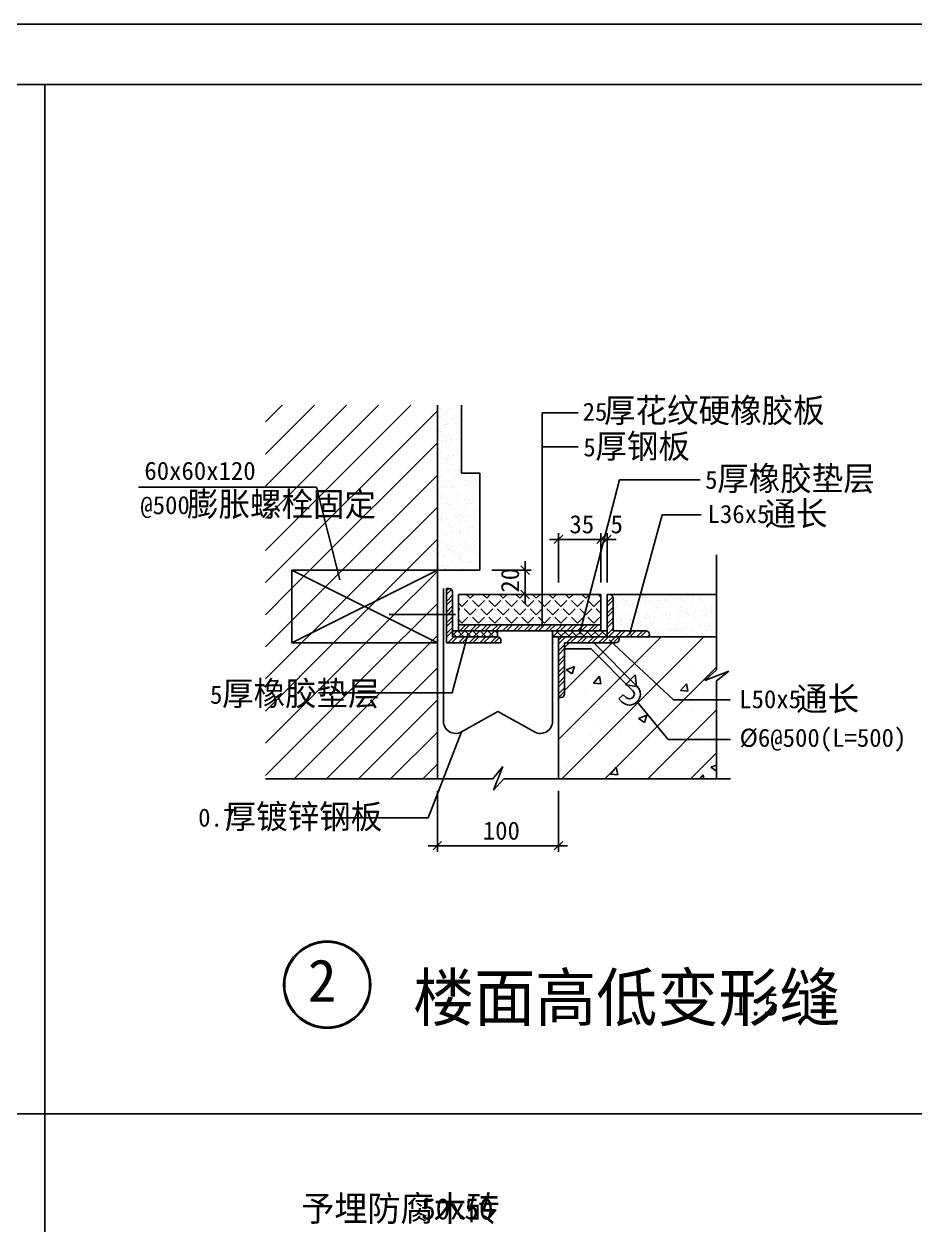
# Model space of a CAD drawing. Header units: metres. Extents: x 149005 to 208296, y -217031 to -174943.
# Drawn here: x 164328 to 179032, y -194769 to -174943 of the extents above; entities that cross this region are included whole.
import ezdxf

# ---------------------------------------------------------------- set-up
doc = ezdxf.new("R2010")
doc.units = ezdxf.units.M
for name, color, linetype in [('2', 2, 'Continuous'), ('3', 70, 'Continuous'), ('DIM', 3, 'Continuous'), ('HA', 1, 'Continuous'), ('HZ', 6, 'Continuous'), ('TK', 141, 'Continuous'), ('WA', 7, 'Continuous')]:
    doc.layers.add(name, color=color, linetype=linetype)

msp = doc.modelspace()

# ---------------------------------------------------------------- linework, layer by layer
for p, q in [((173149.72, -184160.27), (173149.72, -183350.57)), ((173849.72, -184160.27), (173849.72, -183350.57)), ((173849.72, -184160.27), (173849.72, -183350.57)), ((173949.72, -184160.27), (173949.72, -183350.57)), ((173299.72, -183450.57), (172999.72, -183450.57)), ((173150.72, -183450.57), (173848.72, -183450.57)), ((173699.72, -183450.57), (173999.72, -183450.57)), ((173699.72, -183450.57), (173999.72, -183450.57)), ((174099.72, -183450.57), (173799.72, -183450.57)), ((173848.72, -183450.57), (173847.72, -183450.57)), ((173849.72, -183450.57), (173949.72, -183450.57)), ((173849.72, -183450.57), (173949.72, -183450.57)), ((173950.72, -183450.57), (173951.72, -183450.57)), ((172049.72, -183960.27), (172698.69, -183960.27)), ((172598.69, -183810.27), (172598.69, -184110.27)), ((172598.69, -183959.27), (172598.69, -183958.27)), ((172598.69, -183960.27), (172598.69, -184360.27)), ((172049.72, -184360.27), (172698.69, -184360.27)), ((172598.69, -184510.27), (172598.69, -184210.27)), ((172598.69, -184361.27), (172598.69, -184362.27)), ((171149.72, -187602.3), (171149.72, -188608.23)), ((173149.72, -187602.3), (173149.72, -188608.23)), ((171299.72, -188508.23), (170999.72, -188508.23)), ((171150.72, -188508.23), (173148.72, -188508.23)), ((172999.72, -188508.23), (173299.72, -188508.23))]:
    msp.add_line(p, q)
for points in [[(173219.72, -183380.57), (173079.72, -183520.57)], [(173779.72, -183520.57), (173919.72, -183380.57)], [(173779.72, -183520.57), (173919.72, -183380.57)], [(174019.72, -183380.57), (173879.72, -183520.57)], [(172528.69, -183890.27), (172668.69, -184030.27)], [(172668.69, -184430.27), (172528.69, -184290.27)], [(171219.72, -188438.23), (171079.72, -188578.23)], [(173079.72, -188578.23), (173219.72, -188438.23)]]:
    msp.add_lwpolyline(points)
at = {"layer": '2'}
for p, q in [((171549.72, -182360.27), (171549.72, -181236.55)), ((171549.72, -182360.27), (171849.72, -182360.27)), ((171849.72, -183960.27), (171849.72, -182360.27)), ((168749.72, -183960.27), (171149.72, -185160.27)), ((168749.72, -185160.27), (171149.72, -183960.27)), ((171149.72, -183960.27), (168749.72, -183960.27)), ((168749.72, -183960.27), (168749.72, -185160.27)), ((171149.72, -185160.27), (171149.72, -183960.27)), ((171849.72, -183960.27), (171149.72, -183960.27)), ((171249.72, -184260.27), (171249.72, -186454.31)), ((173989.72, -184360.27), (175757.86, -184360.27)), ((171451.52, -184690.27), (170352.56, -184690.27)), ((168749.72, -185160.27), (171149.72, -185160.27)), ((173049.72, -185060.27), (173049.72, -186454.31)), ((173730.62, -185160.27), (174448.02, -185877.67)), ((173689.2, -185260.27), (173249.72, -185260.27)), ((174377.31, -185948.38), (173689.2, -185260.27)), ((174146.66, -186085.42), (174217.37, -186014.71)), ((174193.46, -186132.23), (174146.66, -186085.42)), ((174217.37, -186014.71), (174264.17, -186061.52)), ((172149.72, -186292.99), (171547.12, -186628.99)), ((172149.72, -186292.99), (172752.32, -186628.99))]:
    msp.add_line(p, q, dxfattribs=at)
for centre, radius, start, end in [((174320.74, -186004.95), 180, 225, 45), ((174320.74, -186004.95), 80, 225, 45), ((171449.72, -186454.31), 200, 180, 299.14), ((172849.72, -186454.31), 200, 240.86, 0)]:
    msp.add_arc(centre, radius, start, end, dxfattribs=at)
at = {"layer": '3'}
for p, q in [((171339.72, -184260.27), (171299.72, -184260.27)), ((171299.72, -184260.27), (171299.72, -185160.27)), ((171399.72, -185060.27), (171399.72, -184320.27)), ((173849.72, -184360.27), (171499.72, -184360.27)), ((171499.72, -184360.27), (171499.72, -184960.27)), ((173849.72, -184960.27), (173849.72, -184360.27)), ((173949.72, -185060.27), (173949.72, -184360.27)), ((173949.72, -184360.27), (173989.72, -184360.27)), ((174049.72, -184420.27), (174049.72, -184960.27)), ((173049.72, -184960.27), (171399.72, -184960.27)), ((173849.72, -184860.27), (171499.72, -184860.27)), ((172139.72, -185060.27), (172139.72, -184960.27)), ((173049.72, -185060.27), (173049.72, -184960.27)), ((173949.72, -184960.27), (173049.72, -184960.27)), ((174049.72, -184960.27), (174589.72, -184960.27)), ((171299.72, -185160.27), (172199.72, -185160.27)), ((172139.72, -185060.27), (171399.72, -185060.27)), ((172199.72, -185160.27), (172199.72, -185120.27)), ((173949.72, -185060.27), (173049.72, -185060.27)), ((174149.72, -185060.27), (173149.72, -185060.27)), ((173149.72, -185060.27), (173149.72, -186060.27)), ((173249.72, -186000.27), (173249.72, -185160.27)), ((173249.72, -185160.27), (174089.72, -185160.27)), ((174649.72, -185060.27), (173949.72, -185060.27)), ((174149.72, -185100.27), (174149.72, -185060.27)), ((174649.72, -185020.27), (174649.72, -185060.27)), ((173149.72, -186060.27), (173189.72, -186060.27))]:
    msp.add_line(p, q, dxfattribs=at)
for centre, start, end in [((171339.72, -184320.27), 0, 90), ((173989.72, -184420.27), 0, 90), ((174589.72, -185020.27), 0, 90), ((172139.72, -185120.27), 0, 90), ((174089.72, -185100.27), 270, 0), ((173189.72, -186000.27), 270, 0)]:
    msp.add_arc(centre, 60, start, end, dxfattribs=at)
at = {"layer": 'DIM'}
for p, q in [((164669.42, -207024.64), (164669.42, -175943.25)), ((172878.74, -181922.15), (172878.74, -181363.17)), ((172878.74, -181363.17), (173475.58, -181363.17)), ((172878.74, -184903.39), (172878.74, -181922.15)), ((172878.74, -181922.15), (173475.58, -181922.15)), ((169156.81, -182586.63), (166219.82, -182586.63)), ((169540.62, -184120.34), (169156.81, -182586.63)), ((173498.2, -185015.97), (174156.97, -182466.04)), ((174156.97, -182466.04), (175484.93, -182466.04)), ((174322.88, -185019.02), (174860.95, -183044.15)), ((174860.95, -183044.15), (175500.93, -183044.15)), ((175757.86, -183703.94), (175757.86, -185605.28)), ((171654.34, -185014.5), (171396.08, -185986.32)), ((173985.98, -185108.26), (175048.36, -186098.65)), ((175757.86, -185605.28), (175566.68, -185778.68)), ((175566.68, -185778.68), (175957.63, -185624.95)), ((175957.63, -185624.95), (175757.86, -185786.31)), ((175757.86, -185786.31), (175757.86, -187402.3)), ((171396.08, -185986.32), (169187.54, -185986.32)), ((174448.02, -186132.23), (174956.97, -186756.2)), ((175048.36, -186098.65), (175984.3, -186098.65)), ((171547.12, -186628.99), (170995.6, -188047.74)), ((174956.97, -186756.2), (175987.2, -186756.2)), ((172229.18, -187202.54), (172067.81, -187402.3)), ((172075.44, -187593.49), (172229.18, -187202.54)), ((172067.81, -187402.3), (168312.65, -187402.3)), ((172248.84, -187402.3), (172075.44, -187593.49)), ((175990.25, -187402.3), (172248.84, -187402.3)), ((170995.6, -188047.74), (169268.44, -188047.74)), ((151425.18, -192934.41), (207319.3, -192934.41))]:
    msp.add_line(p, q, dxfattribs=at)
for radius in [720, 700]:
    msp.add_circle((169331.49, -190802.42), radius, dxfattribs=at)
at = {"layer": 'HA'}
for p, q in [((168312.65, -181512.96), (168589.06, -181236.55)), ((168312.65, -182043.29), (169119.39, -181236.55)), ((168312.65, -182573.62), (169649.72, -181236.55)), ((168312.65, -183103.95), (170180.05, -181236.55)), ((168312.65, -183634.29), (170710.38, -181236.55)), ((168312.65, -184164.62), (171149.72, -181327.55)), ((171180.27, -181286.12), (171180.27, -181286.12)), ((171193.77, -181307.72), (171193.77, -181307.72)), ((171198.36, -181308.3), (171198.36, -181308.3)), ((171279.8, -181377.33), (171279.8, -181377.33)), ((171298.23, -181394.22), (171298.23, -181394.22)), ((171318.81, -181332.83), (171318.81, -181332.83)), ((171334.19, -181290.42), (171334.19, -181290.42)), ((171386.24, -181283.56), (171386.24, -181283.56)), ((171467.53, -181272.86), (171467.53, -181272.86)), ((171505.18, -181307.16), (171505.18, -181307.16)), ((171157.21, -181572.63), (171157.21, -181572.63)), ((171198.22, -181425.36), (171198.22, -181425.36)), ((171209.26, -181565.78), (171209.26, -181565.78)), ((171274.53, -181558.13), (171274.53, -181558.13)), ((171290.56, -181555.07), (171290.56, -181555.07)), ((171325.11, -181525.51), (171325.11, -181525.51)), ((171385.23, -181473.94), (171385.23, -181473.94)), ((171391.96, -181433.99), (171391.96, -181433.99)), ((171426.38, -181537.19), (171426.38, -181537.19)), ((171434.13, -181460.86), (171434.13, -181460.86)), ((171459.98, -181422.02), (171459.98, -181422.02)), ((171478.44, -181530.34), (171478.44, -181530.34)), ((171484.76, -181565.14), (171484.76, -181565.14)), ((171503.2, -181582.03), (171503.2, -181582.03)), ((171161.31, -181684.97), (171161.31, -181684.97)), ((171184.15, -181652.91), (171184.15, -181652.91)), ((171202.58, -181669.8), (171202.58, -181669.8)), ((171203.48, -181711.83), (171203.48, -181711.83)), ((171204.52, -181618.04), (171204.52, -181618.04)), ((171289.58, -181749.52), (171289.58, -181749.52)), ((171331.41, -181718.2), (171331.41, -181718.2)), ((171466.28, -181614.71), (171466.28, -181614.71)), ((171472.73, -181684.4), (171472.73, -181684.4)), ((171514.9, -181711.27), (171514.9, -181711.27)), ((171518.58, -181783.97), (171518.58, -181783.97)), ((169047.33, -183960.27), (171149.72, -181857.88)), ((171210.82, -181810.73), (171210.82, -181810.73)), ((171242.07, -181935.38), (171242.07, -181935.38)), ((171249.41, -181819.41), (171249.41, -181819.41)), ((171284.24, -181962.24), (171284.24, -181962.24)), ((171301.46, -181812.55), (171301.46, -181812.55)), ((171337.71, -181910.88), (171337.71, -181910.88)), ((171355.29, -181808.55), (171355.29, -181808.55)), ((171382.76, -181801.85), (171382.76, -181801.85)), ((171389.11, -181840.72), (171389.11, -181840.72)), ((171407.55, -181857.61), (171407.55, -181857.61)), ((171472.58, -181807.39), (171472.58, -181807.39)), ((171494.54, -181937.33), (171494.54, -181937.33)), ((171193.93, -182025.1), (171193.93, -182025.1)), ((171205.78, -182084.07), (171205.78, -182084.07)), ((171217.12, -182003.41), (171217.12, -182003.41)), ((171223.42, -182196.09), (171223.42, -182196.09)), ((171293.46, -182116.3), (171293.46, -182116.3)), ((171311.9, -182133.19), (171311.9, -182133.19)), ((171322.84, -182185.79), (171322.84, -182185.79)), ((171341.61, -182066.18), (171341.61, -182066.18)), ((171344.01, -182103.56), (171344.01, -182103.56)), ((171393.66, -182059.33), (171393.66, -182059.33)), ((171436.05, -182058.96), (171436.05, -182058.96)), ((171474.96, -182048.63), (171474.96, -182048.63)), ((171478.88, -182000.07), (171478.88, -182000.07)), ((171485.18, -182192.75), (171485.18, -182192.75)), ((169577.66, -183960.27), (171149.72, -182388.21)), ((171164.63, -182348.4), (171164.63, -182348.4)), ((171197.81, -182391.88), (171197.81, -182391.88)), ((171205.4, -182309.93), (171205.4, -182309.93)), ((171216.68, -182341.55), (171216.68, -182341.55)), ((171229.72, -182388.77), (171229.72, -182388.77)), ((171297.98, -182330.84), (171297.98, -182330.84)), ((171350.31, -182296.24), (171350.31, -182296.24)), ((171365.01, -182212.65), (171365.01, -182212.65)), ((171398.9, -182212.91), (171398.9, -182212.91)), ((171433.81, -182312.96), (171433.81, -182312.96)), ((171485.86, -182306.11), (171485.86, -182306.11)), ((171491.47, -182385.44), (171491.47, -182385.44)), ((171498.43, -182304.12), (171498.43, -182304.12)), ((171516.82, -182309.37), (171516.82, -182309.37)), ((171516.86, -182321.01), (171516.86, -182321.01)), ((171747.28, -182386.66), (171747.28, -182386.66)), ((171216.25, -182408.77), (171216.25, -182408.77)), ((171236.02, -182581.46), (171236.02, -182581.46)), ((171286.17, -182560.34), (171286.17, -182560.34)), ((171303.25, -182488.49), (171303.25, -182488.49)), ((171308.88, -182588.32), (171308.88, -182588.32)), ((171356.6, -182488.93), (171356.6, -182488.93)), ((171390.18, -182577.62), (171390.18, -182577.62)), ((171402.78, -182579.7), (171402.78, -182579.7)), ((171403.6, -182436.2), (171403.6, -182436.2)), ((171445.77, -182463.06), (171445.77, -182463.06)), ((171497.77, -182578.12), (171497.77, -182578.12)), ((171526.01, -182559.74), (171526.01, -182559.74)), ((171578.06, -182552.88), (171578.06, -182552.88)), ((171597.58, -182559.78), (171597.58, -182559.78)), ((171603.86, -182400.73), (171603.86, -182400.73)), ((171626.69, -182479.19), (171626.69, -182479.19)), ((171659.36, -182542.18), (171659.36, -182542.18)), ((171703.39, -182491.93), (171703.39, -182491.93)), ((171715.01, -182435.63), (171715.01, -182435.63)), ((171721.82, -182508.82), (171721.82, -182508.82)), ((171753.58, -182579.34), (171753.58, -182579.34)), ((171757.18, -182462.5), (171757.18, -182462.5)), ((171795.18, -182524.3), (171795.18, -182524.3)), ((171808.82, -182588.54), (171808.82, -182588.54)), ((171847.23, -182517.45), (171847.23, -182517.45)), ((171172.95, -182687.17), (171172.95, -182687.17)), ((171207.6, -182764.08), (171207.6, -182764.08)), ((171215.12, -182714.04), (171215.12, -182714.04)), ((171242.31, -182774.14), (171242.31, -182774.14)), ((171256.83, -182595.17), (171256.83, -182595.17)), ((171362.9, -182681.61), (171362.9, -182681.61)), ((171421.21, -182596.59), (171421.21, -182596.59)), ((171484.36, -182686.61), (171484.36, -182686.61)), ((171504.07, -182770.8), (171504.07, -182770.8)), ((171508.21, -182676.31), (171508.21, -182676.31)), ((171526.53, -182713.47), (171526.53, -182713.47)), ((171607.74, -182767.51), (171607.74, -182767.51)), ((171626.17, -182784.4), (171626.17, -182784.4)), ((171632.99, -182671.88), (171632.99, -182671.88)), ((171751.55, -182788.96), (171751.55, -182788.96)), ((171759.88, -182772.03), (171759.88, -182772.03)), ((171795.78, -182686.04), (171795.78, -182686.04)), ((171837.95, -182712.91), (171837.95, -182712.91)), ((170107.99, -183960.27), (171149.72, -182918.54)), ((171213.2, -182859.83), (171213.2, -182859.83)), ((171248.61, -182966.82), (171248.61, -182966.82)), ((171253.71, -182937.58), (171253.71, -182937.58)), ((171295.88, -182964.45), (171295.88, -182964.45)), ((171307.13, -182855.28), (171307.13, -182855.28)), ((171325.56, -182872.17), (171325.56, -182872.17)), ((171349.03, -182841.95), (171349.03, -182841.95)), ((171366.93, -182810.75), (171366.93, -182810.75)), ((171369.2, -182874.29), (171369.2, -182874.29)), ((171401.08, -182835.1), (171401.08, -182835.1)), ((171412.56, -182951.89), (171412.56, -182951.89)), ((171482.38, -182824.4), (171482.38, -182824.4)), ((171510.37, -182963.48), (171510.37, -182963.48)), ((171565.13, -182937.02), (171565.13, -182937.02)), ((171607.3, -182963.88), (171607.3, -182963.88)), ((171618.21, -182806.51), (171618.21, -182806.51)), ((171639.29, -182864.56), (171639.29, -182864.56)), ((171670.26, -182799.66), (171670.26, -182799.66)), ((171678.34, -182810.19), (171678.34, -182810.19)), ((171713.17, -182864.12), (171713.17, -182864.12)), ((171766.18, -182964.71), (171766.18, -182964.71)), ((171812.7, -182955.33), (171812.7, -182955.33)), ((171831.14, -182972.22), (171831.14, -182972.22)), ((171172.05, -183124.17), (171172.05, -183124.17)), ((171211.48, -183130.86), (171211.48, -183130.86)), ((171224.1, -183117.31), (171224.1, -183117.31)), ((171229.91, -183147.75), (171229.91, -183147.75)), ((171254.91, -183159.5), (171254.91, -183159.5)), ((171305.4, -183106.61), (171305.4, -183106.61)), ((171375.5, -183066.97), (171375.5, -183066.97)), ((171441.23, -183088.73), (171441.23, -183088.73)), ((171447.69, -183061.16), (171447.69, -183061.16)), ((171493.28, -183081.88), (171493.28, -183081.88)), ((171512.09, -183043.09), (171512.09, -183043.09)), ((171516.67, -183156.17), (171516.67, -183156.17)), ((171530.52, -183059.98), (171530.52, -183059.98)), ((171574.58, -183071.17), (171574.58, -183071.17)), ((171617.52, -183139.7), (171617.52, -183139.7)), ((171645.59, -183057.24), (171645.59, -183057.24)), ((171645.89, -183187.43), (171645.89, -183187.43)), ((171710.41, -183053.29), (171710.41, -183053.29)), ((171759.11, -183060.6), (171759.11, -183060.6)), ((171762.46, -183046.44), (171762.46, -183046.44)), ((171772.48, -183157.39), (171772.48, -183157.39)), ((171843.75, -183035.73), (171843.75, -183035.73)), ((171217.04, -183312.14), (171217.04, -183312.14)), ((171261.21, -183352.19), (171261.21, -183352.19)), ((171264.25, -183370.94), (171264.25, -183370.94)), ((171316.3, -183364.09), (171316.3, -183364.09)), ((171316.91, -183227.47), (171316.91, -183227.47)), ((171334.47, -183187.99), (171334.47, -183187.99)), ((171376.64, -183214.86), (171376.64, -183214.86)), ((171381.8, -183259.65), (171381.8, -183259.65)), ((171397.6, -183353.39), (171397.6, -183353.39)), ((171416.44, -183318.68), (171416.44, -183318.68)), ((171434.87, -183335.57), (171434.87, -183335.57)), ((171522.97, -183348.85), (171522.97, -183348.85)), ((171528.45, -183311.57), (171528.45, -183311.57)), ((171533.43, -183335.5), (171533.43, -183335.5)), ((171585.48, -183328.65), (171585.48, -183328.65)), ((171651.89, -183249.92), (171651.89, -183249.92)), ((171666.78, -183317.95), (171666.78, -183317.95)), ((171688.06, -183214.29), (171688.06, -183214.29)), ((171717.05, -183230.91), (171717.05, -183230.91)), ((171735.49, -183247.8), (171735.49, -183247.8)), ((171778.78, -183350.07), (171778.78, -183350.07)), ((171802.6, -183300.07), (171802.6, -183300.07)), ((171822.49, -183327.52), (171822.49, -183327.52)), ((171839.87, -183311.01), (171839.87, -183311.01)), ((170638.32, -183960.27), (171149.72, -183448.87)), ((171221.26, -183503.05), (171221.26, -183503.05)), ((171267.51, -183544.87), (171267.51, -183544.87)), ((171297.8, -183562.55), (171297.8, -183562.55)), ((171388.1, -183452.34), (171388.1, -183452.34)), ((171415.24, -183438.4), (171415.24, -183438.4)), ((171457.41, -183465.27), (171457.41, -183465.27)), ((171521.87, -183415.29), (171521.87, -183415.29)), ((171529.27, -183541.53), (171529.27, -183541.53)), ((171609.22, -183561.98), (171609.22, -183561.98)), ((171621.41, -183506.49), (171621.41, -183506.49)), ((171625.63, -183582.28), (171625.63, -183582.28)), ((171639.84, -183523.38), (171639.84, -183523.38)), ((171658.19, -183442.61), (171658.19, -183442.61)), ((171677.68, -183575.43), (171677.68, -183575.43)), ((171726.65, -183437.84), (171726.65, -183437.84)), ((171758.98, -183564.73), (171758.98, -183564.73)), ((171768.82, -183464.7), (171768.82, -183464.7)), ((171785.08, -183542.76), (171785.08, -183542.76)), ((171184.59, -183689.38), (171184.59, -183689.38)), ((171220.62, -183635.6), (171220.62, -183635.6)), ((171226.76, -183716.24), (171226.76, -183716.24)), ((171273.81, -183737.55), (171273.81, -183737.55)), ((171320.79, -183594.26), (171320.79, -183594.26)), ((171339.22, -183611.15), (171339.22, -183611.15)), ((171356.45, -183617.72), (171356.45, -183617.72)), ((171394.4, -183645.02), (171394.4, -183645.02)), ((171408.5, -183610.87), (171408.5, -183610.87)), ((171426.22, -183690.87), (171426.22, -183690.87)), ((171489.8, -183600.16), (171489.8, -183600.16)), ((171496, -183688.81), (171496, -183688.81)), ((171525.76, -183782.07), (171525.76, -183782.07)), ((171535.57, -183734.21), (171535.57, -183734.21)), ((171538.17, -183715.68), (171538.17, -183715.68)), ((171664.49, -183635.29), (171664.49, -183635.29)), ((171726.84, -183603.1), (171726.84, -183603.1)), ((171791.38, -183735.44), (171791.38, -183735.44)), ((171807.41, -183688.25), (171807.41, -183688.25)), ((171826.37, -183694.3), (171826.37, -183694.3)), ((171844.8, -183711.19), (171844.8, -183711.19)), ((171849.58, -183715.11), (171849.58, -183715.11)), ((168948.13, -184059.47), (169047.33, -183960.27)), ((169301.68, -184236.25), (169577.66, -183960.27)), ((169655.23, -184413.03), (170107.99, -183960.27)), ((170126.93, -184471.66), (170638.32, -183960.27)), ((170362.34, -184766.58), (171149.72, -183979.2)), ((171179.47, -183899.93), (171179.47, -183899.93)), ((171225.14, -183869.84), (171225.14, -183869.84)), ((171231.52, -183893.08), (171231.52, -183893.08)), ((171243.57, -183886.73), (171243.57, -183886.73)), ((171265.35, -183939.79), (171265.35, -183939.79)), ((171280.11, -183930.23), (171280.11, -183930.23)), ((171312.82, -183882.38), (171312.82, -183882.38)), ((171378.57, -183812.96), (171378.57, -183812.96)), ((171400.7, -183837.7), (171400.7, -183837.7)), ((171448.65, -183864.5), (171448.65, -183864.5)), ((171500.7, -183857.64), (171500.7, -183857.64)), ((171541.87, -183926.89), (171541.87, -183926.89)), ((171544.19, -183798.96), (171544.19, -183798.96)), ((171576.76, -183939.22), (171576.76, -183939.22)), ((171582, -183846.94), (171582, -183846.94)), ((171631.19, -183878.68), (171631.19, -183878.68)), ((171670.79, -183827.97), (171670.79, -183827.97)), ((171689.98, -183812.39), (171689.98, -183812.39)), ((171717.83, -183829.06), (171717.83, -183829.06)), ((171769.88, -183822.21), (171769.88, -183822.21)), ((171797.68, -183928.12), (171797.68, -183928.12)), ((168749.72, -184257.88), (168948.13, -184059.47)), ((168312.65, -184694.95), (168749.72, -184257.88)), ((168749.72, -184788.21), (169301.68, -184236.25)), ((171299.72, -184297.03), (171336.48, -184260.27)), ((171299.72, -184359.53), (171381.77, -184277.48)), ((171299.72, -184473.81), (171399.72, -184373.81)), ((171692.06, -184423.27), (171629.06, -184360.27)), ((171692.06, -184423.27), (171755.06, -184360.27)), ((171964.3, -184423.27), (171901.29, -184360.27)), ((171964.3, -184423.27), (172027.3, -184360.27)), ((172236.53, -184423.27), (172173.53, -184360.27)), ((172236.53, -184423.27), (172299.54, -184360.27)), ((172508.77, -184423.27), (172445.76, -184360.27)), ((172508.77, -184423.27), (172571.77, -184360.27)), ((172781, -184423.27), (172718, -184360.27)), ((172781, -184423.27), (172844.01, -184360.27)), ((173053.24, -184423.27), (172990.24, -184360.27)), ((173053.24, -184423.27), (173116.25, -184360.27)), ((173325.48, -184423.27), (173262.47, -184360.27)), ((173325.48, -184423.27), (173388.48, -184360.27)), ((173597.71, -184423.27), (173534.71, -184360.27)), ((173597.71, -184423.27), (173660.72, -184360.27)), ((173849.72, -184403.04), (173806.94, -184360.27)), ((173949.72, -184377.44), (173966.89, -184360.27)), ((174052.66, -184370.49), (174052.66, -184370.49)), ((174314.42, -184367.15), (174314.42, -184367.15)), ((174570.23, -184368.38), (174570.23, -184368.38)), ((175450.1, -184373.36), (175450.1, -184373.36)), ((169066.27, -185001.99), (169655.23, -184413.03)), ((170008.79, -184589.8), (170126.93, -184471.66)), ((170715.89, -184943.36), (171149.72, -184509.53)), ((171299.72, -184536.31), (171399.72, -184436.31)), ((171299.72, -184650.59), (171399.72, -184550.59)), ((171555.94, -184559.39), (171499.72, -184503.16)), ((171555.94, -184559.39), (171654.94, -184460.4)), ((171828.18, -184559.39), (171729.18, -184460.4)), ((171828.18, -184559.39), (171927.17, -184460.4)), ((172100.41, -184559.39), (172001.42, -184460.4)), ((172100.41, -184559.39), (172199.41, -184460.4)), ((172372.65, -184559.39), (172273.66, -184460.4)), ((172372.65, -184559.39), (172471.65, -184460.4)), ((172644.89, -184559.39), (172545.89, -184460.4)), ((172644.89, -184559.39), (172743.88, -184460.4)), ((172917.12, -184559.39), (172818.13, -184460.4)), ((172917.12, -184559.39), (173016.12, -184460.4)), ((173189.36, -184559.39), (173090.36, -184460.4)), ((173189.36, -184559.39), (173288.35, -184460.4)), ((173461.6, -184559.39), (173362.6, -184460.4)), ((173461.6, -184559.39), (173560.59, -184460.4)), ((173733.83, -184559.39), (173634.84, -184460.4)), ((173733.83, -184559.39), (173832.83, -184460.4)), ((173949.72, -184491.72), (174044.85, -184396.59)), ((173949.72, -184554.22), (174049.72, -184454.22)), ((173949.72, -184668.5), (174049.72, -184568.5)), ((174058.96, -184563.17), (174058.96, -184563.17)), ((174104.22, -184550.54), (174104.22, -184550.54)), ((174112.17, -184559.66), (174112.17, -184559.66)), ((174159.06, -184378.91), (174159.06, -184378.91)), ((174179.55, -184470.64), (174179.55, -184470.64)), ((174229.6, -184435.52), (174229.6, -184435.52)), ((174240.04, -184532.66), (174240.04, -184532.66)), ((174258.6, -184470.12), (174258.6, -184470.12)), ((174271.77, -184462.38), (174271.77, -184462.38)), ((174277.03, -184487.01), (174277.03, -184487.01)), ((174292.09, -184525.81), (174292.09, -184525.81)), ((174320.72, -184559.83), (174320.72, -184559.83)), ((174364.03, -184566.73), (174364.03, -184566.73)), ((174373.39, -184515.11), (174373.39, -184515.11)), ((174423.58, -184559.1), (174423.58, -184559.1)), ((174449.64, -184460.91), (174449.64, -184460.91)), ((174509.22, -184497.22), (174509.22, -184497.22)), ((174541.02, -184434.95), (174541.02, -184434.95)), ((174559.21, -184382.35), (174559.21, -184382.35)), ((174561.27, -184490.37), (174561.27, -184490.37)), ((174576.53, -184561.06), (174576.53, -184561.06)), ((174577.64, -184399.24), (174577.64, -184399.24)), ((174583.19, -184461.82), (174583.19, -184461.82)), ((174642.57, -184479.67), (174642.57, -184479.67)), ((174664.64, -184478.96), (174664.64, -184478.96)), ((174711.4, -184457.57), (174711.4, -184457.57)), ((174735, -184558.53), (174735, -184558.53)), ((174764.17, -184570.17), (174764.17, -184570.17)), ((174778.4, -184461.79), (174778.4, -184461.79)), ((174830.45, -184454.93), (174830.45, -184454.93)), ((174846.62, -184551.33), (174846.62, -184551.33)), ((174852.43, -184434.39), (174852.43, -184434.39)), ((174894.6, -184461.25), (174894.6, -184461.25)), ((174911.75, -184444.23), (174911.75, -184444.23)), ((174965.25, -184391.19), (174965.25, -184391.19)), ((174967.21, -184458.8), (174967.21, -184458.8)), ((175046.41, -184557.96), (175046.41, -184557.96)), ((175047.58, -184426.35), (175047.58, -184426.35)), ((175064.79, -184482.4), (175064.79, -184482.4)), ((175083.22, -184499.29), (175083.22, -184499.29)), ((175099.63, -184419.5), (175099.63, -184419.5)), ((175108.38, -184547.99), (175108.38, -184547.99)), ((175163.84, -184433.82), (175163.84, -184433.82)), ((175180.92, -184408.79), (175180.92, -184408.79)), ((175206.01, -184460.68), (175206.01, -184460.68)), ((175237.3, -184449.07), (175237.3, -184449.07)), ((175316.75, -184390.91), (175316.75, -184390.91)), ((175357.82, -184557.4), (175357.82, -184557.4)), ((175364.18, -184549.22), (175364.18, -184549.22)), ((175365.4, -184394.63), (175365.4, -184394.63)), ((175368.8, -184384.06), (175368.8, -184384.06)), ((175383.83, -184411.52), (175383.83, -184411.52)), ((175470.83, -184491.24), (175470.83, -184491.24)), ((175475.26, -184433.25), (175475.26, -184433.25)), ((175499.05, -184445.73), (175499.05, -184445.73)), ((175517.43, -184460.12), (175517.43, -184460.12)), ((175634.27, -184539.49), (175634.27, -184539.49)), ((175669.24, -184556.83), (175669.24, -184556.83)), ((175754.86, -184446.96), (175754.86, -184446.96)), ((169438.32, -185160.27), (170008.79, -184589.8)), ((169968.65, -185160.27), (170362.34, -184766.58)), ((171299.72, -184713.09), (171322.53, -184690.27)), ((171299.72, -184827.36), (171399.72, -184727.36)), ((171322.53, -184690.27), (171399.72, -184613.09)), ((171499.72, -184615.62), (171518.82, -184596.51)), ((171555.94, -184831.63), (171654.94, -184732.63)), ((171692.06, -184695.51), (171593.07, -184596.51)), ((171692.06, -184695.51), (171791.06, -184596.51)), ((171828.18, -184831.63), (171729.18, -184732.63)), ((171828.18, -184831.63), (171927.17, -184732.63)), ((171964.3, -184695.51), (171865.3, -184596.51)), ((171964.3, -184695.51), (172063.29, -184596.51)), ((172100.41, -184831.63), (172001.42, -184732.63)), ((172100.41, -184831.63), (172199.41, -184732.63)), ((172236.53, -184695.51), (172137.54, -184596.51)), ((172236.53, -184695.51), (172335.53, -184596.51)), ((172372.65, -184831.63), (172273.66, -184732.63)), ((172372.65, -184831.63), (172471.65, -184732.63)), ((172508.77, -184695.51), (172409.77, -184596.51)), ((172508.77, -184695.51), (172607.76, -184596.51)), ((172644.89, -184831.63), (172545.89, -184732.63)), ((172644.89, -184831.63), (172743.88, -184732.63)), ((172781, -184695.51), (172682.01, -184596.51)), ((172781, -184695.51), (172880, -184596.51)), ((172917.12, -184831.63), (172818.13, -184732.63)), ((172917.12, -184831.63), (173016.12, -184732.63)), ((173053.24, -184695.51), (172954.25, -184596.51)), ((173053.24, -184695.51), (173152.24, -184596.51)), ((173189.36, -184831.63), (173090.36, -184732.63)), ((173189.36, -184831.63), (173288.35, -184732.63)), ((173325.48, -184695.51), (173226.48, -184596.51)), ((173325.48, -184695.51), (173424.47, -184596.51)), ((173461.6, -184831.63), (173362.6, -184732.63)), ((173461.6, -184831.63), (173560.59, -184732.63)), ((173597.71, -184695.51), (173498.72, -184596.51)), ((173597.71, -184695.51), (173696.71, -184596.51)), ((173733.83, -184831.63), (173634.84, -184732.63)), ((173733.83, -184831.63), (173832.83, -184732.63)), ((173849.72, -184675.28), (173770.95, -184596.51)), ((173949.72, -184731), (174049.72, -184631)), ((173949.72, -184845.27), (174049.72, -184745.27)), ((174063.42, -184654.5), (174063.42, -184654.5)), ((174065.26, -184755.85), (174065.26, -184755.85)), ((174162.95, -184745.7), (174162.95, -184745.7)), ((174181.38, -184762.59), (174181.38, -184762.59)), ((174185.85, -184663.32), (174185.85, -184663.32)), ((174310.36, -184685.93), (174310.36, -184685.93)), ((174327.02, -184752.52), (174327.02, -184752.52)), ((174352.53, -184712.79), (174352.53, -184712.79)), ((174384.29, -184772.59), (174384.29, -184772.59)), ((174455.94, -184653.59), (174455.94, -184653.59)), ((174463.56, -184657.93), (174463.56, -184657.93)), ((174465.59, -184761.88), (174465.59, -184761.88)), ((174481.99, -184674.82), (174481.99, -184674.82)), ((174568.99, -184754.54), (174568.99, -184754.54)), ((174582.83, -184753.74), (174582.83, -184753.74)), ((174601.42, -184744), (174601.42, -184744)), ((174621.78, -184685.36), (174621.78, -184685.36)), ((174653.47, -184737.15), (174653.47, -184737.15)), ((174663.95, -184712.23), (174663.95, -184712.23)), ((174717.7, -184650.25), (174717.7, -184650.25)), ((174734.77, -184726.45), (174734.77, -184726.45)), ((174782.61, -184587.05), (174782.61, -184587.05)), ((174852.92, -184744.01), (174852.92, -184744.01)), ((174869.6, -184666.77), (174869.6, -184666.77)), ((174870.6, -184708.56), (174870.6, -184708.56)), ((174922.65, -184701.71), (174922.65, -184701.71)), ((174933.19, -184684.8), (174933.19, -184684.8)), ((174969.14, -184757.98), (174969.14, -184757.98)), ((174973.51, -184651.48), (174973.51, -184651.48)), ((174975.36, -184711.66), (174975.36, -184711.66)), ((175003.95, -184691.01), (175003.95, -184691.01)), ((175114.67, -184740.67), (175114.67, -184740.67)), ((175139.77, -184673.13), (175139.77, -184673.13)), ((175170.22, -184579.01), (175170.22, -184579.01)), ((175191.83, -184666.27), (175191.83, -184666.27)), ((175243.59, -184641.75), (175243.59, -184641.75)), ((175244.61, -184684.23), (175244.61, -184684.23)), ((175269.75, -184670.21), (175269.75, -184670.21)), ((175273.12, -184655.57), (175273.12, -184655.57)), ((175286.78, -184711.09), (175286.78, -184711.09)), ((175288.18, -184687.1), (175288.18, -184687.1)), ((175370.48, -184741.9), (175370.48, -184741.9)), ((175375.18, -184766.82), (175375.18, -184766.82)), ((175408.95, -184637.69), (175408.95, -184637.69)), ((175461, -184630.83), (175461, -184630.83)), ((175505.35, -184638.41), (175505.35, -184638.41)), ((175542.3, -184620.13), (175542.3, -184620.13)), ((175556.02, -184683.66), (175556.02, -184683.66)), ((175570.36, -184582.44), (175570.36, -184582.44)), ((175588.79, -184599.33), (175588.79, -184599.33)), ((175598.19, -184710.53), (175598.19, -184710.53)), ((175640.57, -184732.17), (175640.57, -184732.17)), ((175675.79, -184679.05), (175675.79, -184679.05)), ((175678.13, -184602.25), (175678.13, -184602.25)), ((175730.18, -184595.4), (175730.18, -184595.4)), ((168312.65, -185225.28), (168749.72, -184788.21)), ((170498.98, -185160.27), (170715.89, -184943.36)), ((171299.72, -184889.86), (171399.72, -184789.86)), ((171299.72, -185004.14), (171399.72, -184904.14)), ((171299.72, -185066.64), (171399.72, -184966.64)), ((171399.72, -185037.35), (171476.8, -184960.27)), ((171586.59, -185060.27), (171486.59, -184960.27)), ((171555.94, -184831.63), (171499.72, -184775.4)), ((171499.72, -184866.64), (171506.09, -184860.27)), ((171500.54, -185060.27), (171600.54, -184960.27)), ((171520.36, -184960.27), (171620.36, -184860.27)), ((171582.86, -184960.27), (171682.86, -184860.27)), ((171710.34, -185060.27), (171610.34, -184960.27)), ((171624.29, -185060.27), (171724.29, -184960.27)), ((171697.14, -184960.27), (171797.14, -184860.27)), ((171834.08, -185060.27), (171734.08, -184960.27)), ((171748.03, -185060.27), (171848.03, -184960.27)), ((171759.64, -184960.27), (171859.64, -184860.27)), ((171957.82, -185060.27), (171857.82, -184960.27)), ((171871.77, -185060.27), (171971.77, -184960.27)), ((171873.92, -184960.27), (171973.92, -184860.27)), ((171936.42, -184960.27), (172036.42, -184860.27)), ((172081.57, -185060.27), (171981.57, -184960.27)), ((171995.52, -185060.27), (172095.52, -184960.27)), ((172050.69, -184960.27), (172150.69, -184860.27)), ((172139.72, -184994.67), (172105.31, -184960.27)), ((172113.19, -184960.27), (172213.19, -184860.27)), ((172227.47, -184960.27), (172327.47, -184860.27)), ((172289.97, -184960.27), (172389.97, -184860.27)), ((172404.25, -184960.27), (172504.25, -184860.27)), ((172466.75, -184960.27), (172566.75, -184860.27)), ((172581.02, -184960.27), (172681.02, -184860.27)), ((172643.52, -184960.27), (172743.52, -184860.27)), ((172757.8, -184960.27), (172857.8, -184860.27)), ((172820.3, -184960.27), (172920.3, -184860.27)), ((172934.58, -184960.27), (173034.58, -184860.27)), ((172997.08, -184960.27), (173097.08, -184860.27)), ((173054.76, -185060.27), (173154.76, -184960.27)), ((173210.69, -185060.27), (173110.69, -184960.27)), ((173111.35, -184960.27), (173211.35, -184860.27)), ((173173.85, -184960.27), (173273.85, -184860.27)), ((173178.5, -185060.27), (173278.5, -184960.27)), ((173334.44, -185060.27), (173234.44, -184960.27)), ((173288.13, -184960.27), (173388.13, -184860.27)), ((173302.25, -185060.27), (173402.25, -184960.27)), ((173350.63, -184960.27), (173450.63, -184860.27)), ((173458.18, -185060.27), (173358.18, -184960.27)), ((173425.99, -185060.27), (173525.99, -184960.27)), ((173464.91, -184960.27), (173564.91, -184860.27)), ((173581.93, -185060.27), (173481.93, -184960.27)), ((173527.41, -184960.27), (173627.41, -184860.27)), ((173549.73, -185060.27), (173649.73, -184960.27)), ((173705.67, -185060.27), (173605.67, -184960.27)), ((173641.68, -184960.27), (173741.68, -184860.27)), ((173673.48, -185060.27), (173773.48, -184960.27)), ((173704.18, -184960.27), (173804.18, -184860.27)), ((173829.41, -185060.27), (173729.41, -184960.27)), ((173797.22, -185060.27), (173897.22, -184960.27)), ((173818.46, -184960.27), (173849.72, -184929.01)), ((173949.72, -185056.83), (173853.16, -184960.27)), ((173949.72, -184907.77), (174049.72, -184807.77)), ((173949.72, -185022.05), (174049.72, -184922.05)), ((173974, -185060.27), (174074, -184960.27)), ((174063.07, -184814.88), (174063.07, -184814.88)), ((174071.56, -184948.54), (174071.56, -184948.54)), ((174079.71, -184936.9), (174079.71, -184936.9)), ((174088.27, -185060.27), (174188.27, -184960.27)), ((174115.12, -184808.02), (174115.12, -184808.02)), ((174150.77, -185060.27), (174250.77, -184960.27)), ((174192.15, -184856.01), (174192.15, -184856.01)), ((174192.93, -184810.07), (174192.93, -184810.07)), ((174196.41, -184797.32), (174196.41, -184797.32)), ((174265.05, -185060.27), (174365.05, -184960.27)), ((174268.38, -184842.31), (174268.38, -184842.31)), ((174327.55, -185060.27), (174427.55, -184960.27)), ((174332.24, -184779.44), (174332.24, -184779.44)), ((174333.32, -184945.2), (174333.32, -184945.2)), ((174367.91, -184933.51), (174367.91, -184933.51)), ((174386.34, -184950.4), (174386.34, -184950.4)), ((174391.13, -184936.34), (174391.13, -184936.34)), ((174441.83, -185060.27), (174541.83, -184960.27)), ((174462.24, -184846.27), (174462.24, -184846.27)), ((174504.33, -185060.27), (174602.87, -184961.73)), ((174504.34, -184809.51), (174504.34, -184809.51)), ((174589.13, -184946.43), (174589.13, -184946.43)), ((174668.52, -184845.75), (174668.52, -184845.75)), ((174686.96, -184862.64), (174686.96, -184862.64)), ((174702.54, -184935.77), (174702.54, -184935.77)), ((174724, -184842.94), (174724, -184842.94)), ((174744.71, -184962.64), (174744.71, -184962.64)), ((174773.95, -184942.36), (174773.95, -184942.36)), ((174815.76, -184808.94), (174815.76, -184808.94)), ((174859.22, -184936.69), (174859.22, -184936.69)), ((174962.8, -184955.34), (174962.8, -184955.34)), ((174979.8, -184844.16), (174979.8, -184844.16)), ((174987.57, -184774.87), (174987.57, -184774.87)), ((175013.96, -184935.21), (175013.96, -184935.21)), ((175014.85, -184948.49), (175014.85, -184948.49)), ((175056.13, -184962.07), (175056.13, -184962.07)), ((175074.57, -184854.59), (175074.57, -184854.59)), ((175096.15, -184937.78), (175096.15, -184937.78)), ((175120.97, -184933.36), (175120.97, -184933.36)), ((175127.17, -184808.37), (175127.17, -184808.37)), ((175174.1, -184945.79), (175174.1, -184945.79)), ((175192.53, -184962.68), (175192.53, -184962.68)), ((175231.97, -184919.9), (175231.97, -184919.9)), ((175249.89, -184834.43), (175249.89, -184834.43)), ((175284.03, -184913.05), (175284.03, -184913.05)), ((175325.37, -184934.64), (175325.37, -184934.64)), ((175365.32, -184902.35), (175365.32, -184902.35)), ((175367.54, -184961.51), (175367.54, -184961.51)), ((175376.78, -184934.58), (175376.78, -184934.58)), ((175438.59, -184807.81), (175438.59, -184807.81)), ((175474.71, -184858.03), (175474.71, -184858.03)), ((175493.14, -184874.92), (175493.14, -184874.92)), ((175501.15, -184884.46), (175501.15, -184884.46)), ((175511.65, -184831.09), (175511.65, -184831.09)), ((175553.2, -184877.61), (175553.2, -184877.61)), ((175580.14, -184954.64), (175580.14, -184954.64)), ((175634.5, -184866.91), (175634.5, -184866.91)), ((175636.78, -184934.07), (175636.78, -184934.07)), ((175646.87, -184924.85), (175646.87, -184924.85)), ((175678.95, -184960.94), (175678.95, -184960.94)), ((175750, -184807.24), (175750, -184807.24)), ((168312.65, -185755.61), (168907.99, -185160.27)), ((168312.65, -186285.94), (169438.32, -185160.27)), ((168312.65, -186816.27), (169968.65, -185160.27)), ((168312.65, -187346.6), (170498.98, -185160.27)), ((168787.28, -187402.3), (171029.31, -185160.27)), ((168907.99, -185160.27), (169066.27, -185001.99)), ((171029.31, -185160.27), (171069.45, -185120.13)), ((171069.45, -185120.13), (171149.72, -185039.86)), ((171320.36, -185160.27), (171420.36, -185060.27)), ((171382.86, -185160.27), (171482.86, -185060.27)), ((171462.85, -185060.27), (171399.72, -184997.13)), ((171497.14, -185160.27), (171597.14, -185060.27)), ((171559.64, -185160.27), (171659.64, -185060.27)), ((171673.92, -185160.27), (171773.92, -185060.27)), ((171736.42, -185160.27), (171836.42, -185060.27)), ((171850.69, -185160.27), (171950.69, -185060.27)), ((171913.19, -185160.27), (172013.19, -185060.27)), ((172027.47, -185160.27), (172127.47, -185060.27)), ((172089.97, -185160.27), (172176.99, -185073.25)), ((172119.26, -185060.27), (172139.72, -185039.81)), ((173086.95, -185060.27), (173049.72, -185023.03)), ((173149.72, -185177.44), (173266.89, -185060.27)), ((173149.72, -185114.94), (173204.39, -185060.27)), ((173149.72, -186752.17), (174841.62, -185060.27)), ((173206.69, -187402.3), (175548.73, -185060.27)), ((173249.72, -185237.96), (173327.41, -185160.27)), ((173249.72, -185945.07), (174034.51, -185160.27)), ((173281.17, -185160.27), (173381.17, -185060.27)), ((173343.67, -185160.27), (173443.67, -185060.27)), ((173457.94, -185160.27), (173557.94, -185060.27)), ((173520.44, -185160.27), (173620.44, -185060.27)), ((173634.72, -185160.27), (173734.72, -185060.27)), ((173697.22, -185160.27), (173797.22, -185060.27)), ((173811.5, -185160.27), (173911.5, -185060.27)), ((173874, -185160.27), (173974, -185060.27)), ((173920.96, -185060.27), (173949.72, -185031.52)), ((173988.27, -185160.27), (174088.27, -185060.27)), ((174050.77, -185160.27), (174149.72, -185061.33)), ((174381.44, -185066.72), (174381.44, -185066.72)), ((174618.6, -185060.27), (174649.72, -185029.16)), ((174693.62, -184990.78), (174693.62, -184990.78)), ((174724.95, -185106.18), (174724.95, -185106.18)), ((174730.3, -185035.62), (174730.3, -185035.62)), ((174745.67, -184983.93), (174745.67, -184983.93)), ((174826.97, -184973.22), (174826.97, -184973.22)), ((174873.49, -185033.56), (174873.49, -185033.56)), ((174891.92, -185050.45), (174891.92, -185050.45)), ((174896.52, -185059.35), (174896.52, -185059.35)), ((174986.1, -185036.84), (174986.1, -185036.84)), ((175044.56, -185081.45), (175044.56, -185081.45)), ((175207.94, -185058.78), (175207.94, -185058.78)), ((175256.19, -185027.11), (175256.19, -185027.11)), ((175279.53, -185042.4), (175279.53, -185042.4)), ((175517.95, -185023.78), (175517.95, -185023.78)), ((175519.35, -185058.22), (175519.35, -185058.22)), ((175679.68, -185045.84), (175679.68, -185045.84)), ((173149.72, -185291.72), (173249.72, -185191.72)), ((173149.72, -185354.22), (173249.72, -185254.22)), ((173149.72, -185468.5), (173249.72, -185368.5)), ((173354.56, -185207.54), (173354.56, -185207.54)), ((173461.85, -185272.47), (173461.85, -185272.47)), ((173878.19, -185281.66), (173878.19, -185281.66)), ((173149.72, -185531), (173249.72, -185431)), ((173149.72, -185645.27), (173249.72, -185545.27)), ((173275.52, -185602.57), (173415.56, -185548.81)), ((173375.05, -185669.69), (173415.6, -185548.83)), ((173913.8, -187402.3), (175757.86, -185558.24)), ((169317.61, -187402.3), (171149.72, -185570.19)), ((173149.72, -185707.77), (173249.72, -185607.77)), ((173149.72, -185822.05), (173249.72, -185722.05)), ((173275.52, -185602.57), (173375.01, -185669.67)), ((173728.49, -185822.64), (173824.9, -185707.73)), ((173848.07, -185833.12), (173824.94, -185707.75)), ((174230.74, -185729.77), (174230.74, -185729.77)), ((174255.91, -185850.91), (174411.69, -185688.56)), ((174357.12, -185732.5), (174357.12, -185732.5)), ((174433.83, -185878.52), (174411.73, -185688.58)), ((175367.33, -185604.47), (175367.33, -185604.47)), ((175456.95, -185729.36), (175456.95, -185729.36)), ((173149.72, -185884.55), (173249.72, -185784.55)), ((173149.72, -185998.83), (173249.72, -185898.83)), ((173150.77, -186060.27), (173249.72, -185961.33)), ((173330.24, -185873.33), (173330.24, -185873.33)), ((173584.79, -185953.31), (173584.79, -185953.31)), ((173728.49, -185822.64), (173848.03, -185833.1)), ((174198.81, -185895), (174198.81, -185895)), ((174255.91, -185850.91), (174433.78, -185878.5)), ((174699.49, -185829.08), (174699.49, -185829.08)), ((175163.01, -185948.14), (175259.42, -185833.24)), ((175163.01, -185948.14), (175282.55, -185958.6)), ((175282.59, -185958.62), (175259.47, -185833.26)), ((175298.39, -185774.88), (175298.39, -185774.88)), ((169847.94, -187402.3), (171149.72, -186100.52)), ((174652.44, -185998.42), (174652.44, -185998.42)), ((175720.08, -186043.53), (175720.08, -186043.53)), ((174469.34, -186407.81), (174609.37, -186354.05)), ((174568.86, -186474.93), (174609.42, -186354.07)), ((174620.91, -187402.3), (175757.86, -186265.35)), ((174961.99, -186274.78), (174961.99, -186274.78)), ((175343.01, -186270.25), (175343.01, -186270.25)), ((173305.92, -186539.11), (173305.92, -186539.11)), ((173795.61, -186474.99), (173795.61, -186474.99)), ((174332.8, -186398.29), (174332.8, -186398.29)), ((174469.34, -186407.81), (174568.82, -186474.91)), ((174930.82, -186518.18), (174930.82, -186518.18)), ((170378.27, -187402.3), (171149.72, -186630.85)), ((173672.67, -186683.82), (173672.67, -186683.82)), ((173832.84, -186746.39), (173832.84, -186746.39)), ((174173.35, -186617.91), (174173.35, -186617.91)), ((175441.22, -186713.91), (175441.22, -186713.91)), ((174274.84, -186914.12), (174274.84, -186914.12)), ((174900.49, -186791.5), (174900.49, -186791.5)), ((175318.69, -186936.04), (175318.69, -186936.04)), ((174308.48, -187064.08), (174308.48, -187064.08)), ((175328.01, -187402.3), (175757.86, -186972.45)), ((175667.78, -187140.72), (175667.78, -187140.72)), ((170908.6, -187402.3), (171149.72, -187161.18)), ((173281.6, -187204.9), (173281.6, -187204.9)), ((174005.99, -187327.02), (174102.41, -187212.12)), ((174005.99, -187327.02), (174125.53, -187337.48)), ((174125.57, -187337.5), (174102.45, -187212.14)), ((174404.68, -187307.01), (174404.68, -187307.01)), ((175482.65, -187402.3), (175536.93, -187337.62)), ((175548.89, -187402.3), (175536.97, -187337.64)), ((175663.15, -187213.04), (175757.86, -187176.69)), ((175663.15, -187213.04), (175757.86, -187276.93))]:
    msp.add_line(p, q, dxfattribs=at)
at = {"layer": 'TK'}
msp.add_line((149005.18, -174943.25), (208295.76, -174943.25), dxfattribs=at)
msp.add_lwpolyline([(151425.18, -175943.25), (207295.76, -175943.25)], dxfattribs=at)
at = {"layer": 'WA'}
for p, q in [((171149.72, -187402.3), (171149.72, -181236.55)), ((174149.72, -185060.27), (175757.86, -185060.27)), ((173149.72, -187402.3), (173149.72, -186060.27))]:
    msp.add_line(p, q, dxfattribs=at)

# ---------------------------------------------------------------- texts
at = {"layer": 'DIM'}
for s, height, p in [('35', 300, (173329.72, -183350.57)), ('5', 300, (174008.15, -183350.57)), ('100', 300, (171899.72, -188408.23)), ('楼面高低变形缝', 775.11, (170749.06, -191401.24)), ('1:5', 372.05, (176023.37, -191309.33)), ('予埋防腐木砖 ', 420, (168903, -194706.24)), ('50x50', 350, (170884.27, -194676.48))]:
    msp.add_text(s, height=height, dxfattribs=at).set_placement(p)
msp.add_text('20', height=300, rotation=90, dxfattribs=at).set_placement((172498.69, -184330.27))
at = {"layer": 'HZ'}
for s, height, p in [('25', 300, (173547.25, -181493.69)), ('厚花纹硬橡胶板', 400, (173900.26, -181521.48)), ('5', 300, (173558.9, -182081.1)), ('厚钢板', 400, (173757.26, -182112.43)), ('60x60x120', 300, (166314.54, -182468.19)), ('厚橡胶垫层', 400, (175767.7, -182646.1)), ('5', 300, (175569.34, -182617.01)), ('@500', 300, (166247.79, -183034.99)), ('膨胀螺栓固定', 400, (167017.76, -183068.77)), ('通长', 400, (176548.8, -183225.15)), ('L36x5', 300, (175609.67, -183181.51)), ('厚橡胶垫层', 400, (167596.34, -186193.96)), ('5', 300, (167397.98, -186164.87)), ('L50x5', 300, (176131.18, -186238.15)), ('通长', 400, (177070.31, -186281.79)), ('%%c6@500(L=500)', 300, (176137.41, -186875.46)), ('0.7', 300, (167202.76, -188192.65)), ('厚镀锌钢板', 400, (167638.98, -188226.42)), ('2', 700, (169010.18, -191083.16))]:
    msp.add_text(s, height=height, dxfattribs=at).set_placement(p)

doc.saveas('drawing.dxf')
